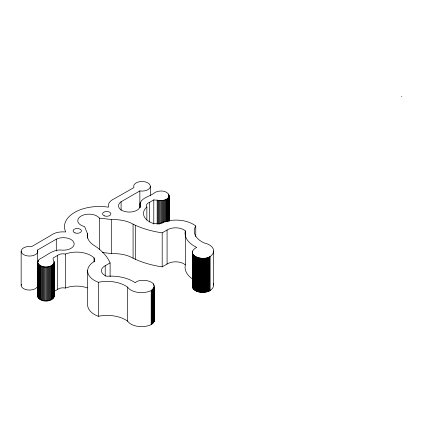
<?xml version="1.0" encoding="UTF-8"?>
<svg xmlns="http://www.w3.org/2000/svg" width="423" height="423" viewBox="0 0 423 423"><rect width="100%" height="100%" fill="white"/><g stroke="black" fill="none" stroke-linecap="round" stroke-linejoin="round"><path stroke-width="0.63" d="M87.408 238.101L87.408 233.522L84.621 226.628L83.913 226.442A11.247 6.493 0 0 1 81.063 216.063A11.247 6.493 0 0 1 99.04 217.708L99.357 218.12L112.682 219.643A26.861 15.508 0 0 1 133.081 224.164A10.416 6.012 0 0 1 135.297 225.295L136.92 225.94A70.821 40.888 0 0 0 162.194 232.835L167.08 230.012A11.453 6.609 0 0 1 185.343 230.9A31.434 18.147 0 0 0 196.341 247.206L196.621 247.333C183.656 254.82 203.971 261.98 210.109 256.555A14.927 8.619 0 0 0 204.219 242.95A26.041 15.032 0 0 1 195.759 226.035A24.222 13.985 0 0 0 159.392 223.873L153.528 223.577L150.884 222.503A20.267 11.701 0 0 1 146.855 207A6.752 3.902 0 0 1 149.509 202.363L153.792 199.889C158.715 200.269 166.974 202.189 169.142 196.029M87.656 270.286L87.656 304.306A23.471 13.552 0 0 0 98.332 316.298A26.041 15.032 0 0 1 127.63 321.184A14.927 8.619 0 0 0 151.196 324.584L153.734 322.189L154.189 319.703M169.142 221.044L169.142 195.532C167.265 190.17 159.408 190.165 155.082 192.417C150.54 196.584 140.975 197.33 139.865 204.383A10.829 6.255 0 0 1 126.784 211.902A10.829 6.255 0 0 1 121.094 201.76L139.854 190.932A8.333 4.812 0 0 0 150.308 186.702A8.333 4.812 0 0 0 141.282 181.493A8.333 4.812 0 0 0 133.964 187.532L114.564 198.625A14.89 8.597 0 0 0 108.589 206.921L108.383 207.17A34.892 20.145 0 0 0 65.66 231.836L65.227 231.957A14.89 8.597 0 0 0 50.86 235.405L31.64 246.604A8.333 4.812 0 0 0 21.182 250.834A8.333 4.812 0 0 0 30.207 256.042A8.333 4.812 0 0 0 37.531 250.009L56.291 239.175A10.829 6.255 0 0 1 73.856 242.458A10.829 6.255 0 0 1 60.827 250.014C52.864 249.528 46.789 255.518 40.106 258.797L38.588 260.002L37.7 261.916L37.7 296.428C39.979 302.63 51.886 302.63 54.16 296.428L54.16 261.916L53.277 260.002L53.049 258.056L57.332 255.582A6.752 3.902 0 0 1 65.364 254.049A20.267 11.701 0 0 1 92.219 256.375L94.075 257.903L94.583 261.287A23.471 13.552 0 0 0 98.332 282.284L98.332 316.298M37.7 295.931L37.79 295.434M54.16 262.413C51.886 268.616 39.979 268.616 37.7 262.413M87.408 233.522L87.26 234.316A26.861 15.508 0 0 0 95.09 246.096A10.416 6.012 0 0 0 97.047 247.376L98.173 248.312A70.821 40.888 0 0 1 110.112 262.905L110.112 276.642M98.332 282.284A26.041 15.032 0 0 1 127.63 287.169A14.927 8.619 0 0 0 151.196 290.569C161.824 281.744 140.357 277.102 135.228 282.781L135 282.617A31.434 18.147 0 0 0 106.755 276.272A11.453 6.609 0 0 1 105.221 265.729L110.112 262.905M192.687 284.764C191.577 293.097 204.78 293.832 210.109 290.569A14.927 8.619 0 0 0 213.425 283.426M54.118 291.452L57.332 289.596A6.752 3.902 0 0 1 65.364 288.063A20.267 11.701 0 0 1 87.27 287.883M102.503 252.557L112.682 253.657A26.861 15.508 0 0 1 133.081 258.178A10.416 6.012 0 0 1 135.297 259.31L136.92 259.955A70.821 40.888 0 0 0 162.194 266.85L167.08 264.026A11.453 6.609 0 0 1 185.343 264.914A31.434 18.147 0 0 0 192.692 279.143M401.517 96.359L401.85 96.476M53.89 294.947L54.16 295.931M213.673 251.04L213.673 285.054M210.109 256.555L210.109 290.569M209.713 256.772L209.713 290.786M209.3 256.978L209.3 290.992M208.867 257.168L208.867 291.183M208.417 257.348L208.417 291.362M207.952 257.512L207.952 291.526M207.471 257.66L207.471 291.674M206.979 257.797L206.979 291.812M206.477 257.914L206.477 291.933M205.964 258.019L205.964 292.034M205.441 258.109L205.441 292.124M204.912 258.183L204.912 292.198M204.372 258.242L204.372 292.256M203.833 258.284L203.833 292.298M203.289 258.305L203.289 292.319M202.744 258.316L202.744 292.33M202.199 258.305L202.199 292.319M201.655 258.284L201.655 292.298M201.115 258.242L201.115 292.256M200.581 258.183L200.581 292.198M200.047 258.109L200.047 292.124M199.529 258.019L199.529 292.034M199.011 257.914L199.011 291.933M198.509 257.797L198.509 291.812M198.017 257.66L198.017 291.674M197.536 257.512L197.536 291.526M197.07 257.348L197.07 291.362M196.621 257.168L196.621 291.183M196.193 256.978L196.193 290.992M195.759 226.035L195.759 236.499M195.775 256.772L195.775 290.786M195.378 256.555L195.378 290.569M195.003 256.327L195.003 290.342M194.649 256.084L194.649 290.104M194.321 255.836L194.321 289.85M194.009 255.577L194.009 289.591M193.723 255.307L193.723 289.321M193.464 255.032L193.464 289.046M193.232 254.746L193.232 288.761M193.02 254.456L193.02 288.47M192.84 254.16L192.84 288.174M192.687 253.858L192.687 287.873M192.56 251.051L192.56 287.566M192.46 251.362L192.46 287.259M192.386 251.674L192.386 286.947M192.343 251.986L192.343 286.63M185.343 230.9L185.343 264.914M169.052 195.035L169.052 221.203M168.872 197.012L168.872 221.213M168.603 194.078L168.603 195.384M168.603 197.488L168.603 221.033M168.254 197.943L168.254 220.838M167.82 198.371L167.82 221.266M167.312 198.778L167.312 221.668M167.08 230.012L167.08 264.026M166.736 199.148L166.736 221.388M166.096 199.482L166.096 221.721M165.398 199.772L165.398 222.012M164.653 200.021L164.653 221.61M163.865 200.222L163.865 222.466M163.04 200.375L163.04 222.62M162.199 200.481L162.199 223.376M162.194 232.835L162.194 266.85M161.343 200.534L161.343 223.429M160.476 200.534L160.476 223.429M159.619 200.481L159.619 224.031M158.778 200.375L158.778 223.926M157.953 200.222L157.953 223.772M157.166 200.021L157.166 224.222M154.189 285.689L154.189 320.962M154.115 287.259L154.115 321.274M154.02 287.566L154.02 321.58M153.887 287.873L153.887 321.887M153.792 199.889L153.792 224.095M153.734 288.174L153.734 322.189M153.554 288.47L153.554 322.485M153.343 283.87L153.343 285.181M153.343 288.761L153.343 322.775M153.11 289.046L153.11 323.061M152.851 289.321L152.851 323.336M152.566 289.591L152.566 323.606M152.254 289.85L152.254 323.865M151.926 290.099L151.926 324.113M151.571 290.342L151.571 324.356M151.196 290.569L151.196 324.584M150.339 186.284L150.339 195.442M149.509 202.363L149.509 221.985M146.855 207L146.855 220.082M140.161 202.448L140.161 207.682M139.854 190.932L139.865 207.651M135.297 225.295L135.297 259.31M133.081 224.164L133.081 258.178M127.63 287.169L127.63 321.184M121.094 201.76L121.094 210.263M111.302 219.727L111.302 253.742M105.221 265.729L105.221 276.193M99.357 218.12L99.357 249.517M94.567 259.6L94.567 261.562M94.075 257.903L94.075 261.826M65.364 254.049L65.364 288.063M57.332 255.582L57.332 289.596M56.291 239.175L56.291 250.95M54.07 261.419L54.07 296.925M53.89 263.397L53.89 297.411M53.626 263.867L53.626 297.882M53.277 264.322L53.277 298.337M52.843 264.756L52.843 298.77M52.336 265.158L52.336 299.172M51.759 265.528L51.759 299.542M51.12 265.861L51.12 299.875M50.422 266.152L50.422 300.171M49.671 266.405L49.671 300.42M48.883 266.606L48.883 300.621M48.063 266.76L48.063 300.774M47.223 266.865L47.223 300.88M46.361 266.913L46.361 300.927M45.499 266.913L45.499 300.927M44.642 266.865L44.642 300.88M43.796 266.76L43.796 300.774M42.977 266.606L42.977 300.621M42.189 266.405L42.189 300.42M41.443 266.152L41.443 300.171M40.745 265.861L40.745 299.875M40.106 265.528L40.106 299.542M39.524 265.158L39.524 299.172M39.022 264.756L39.022 298.77M38.588 264.322L38.588 298.337M38.239 260.457L38.239 261.768M38.239 263.867L38.239 297.882M37.97 263.397L37.97 297.411M37.79 261.419L37.79 296.925M37.531 250.009L37.531 261.779M21.15 251.251L21.15 285.266M37.631 286.265A8.333 4.812 0 0 1 27.749 289.972A8.333 4.812 0 0 1 21.33 284.267M104.449 215.889A4.167 2.406 0 0 0 110.879 213.996A4.167 2.406 0 0 0 104.83 211.727A4.167 2.406 0 0 0 104.449 215.889M75.045 232.914A4.167 2.406 0 0 0 81.422 230.969A4.167 2.406 0 0 0 75.315 228.748A4.167 2.406 0 0 0 75.045 232.914"/></g></svg>
